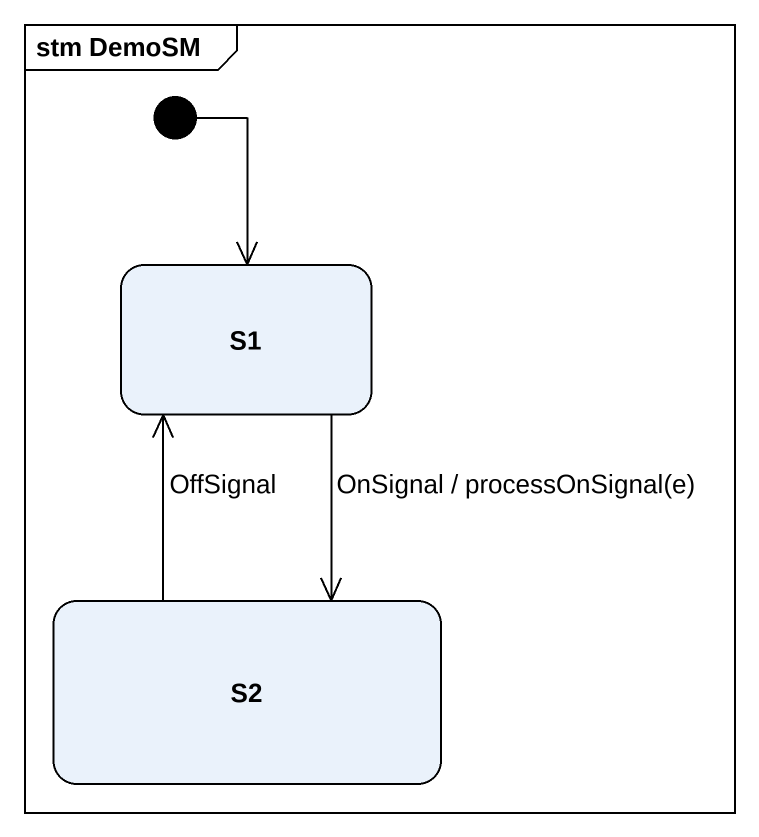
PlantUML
@startuml
mainframe stm DemoSM
hide empty description
state S1
state S2
[*] --> S1
S1 --> S2 : OnSignal / processOnSignal(e)
S2 -up-> S1 : OffSignal
@enduml
